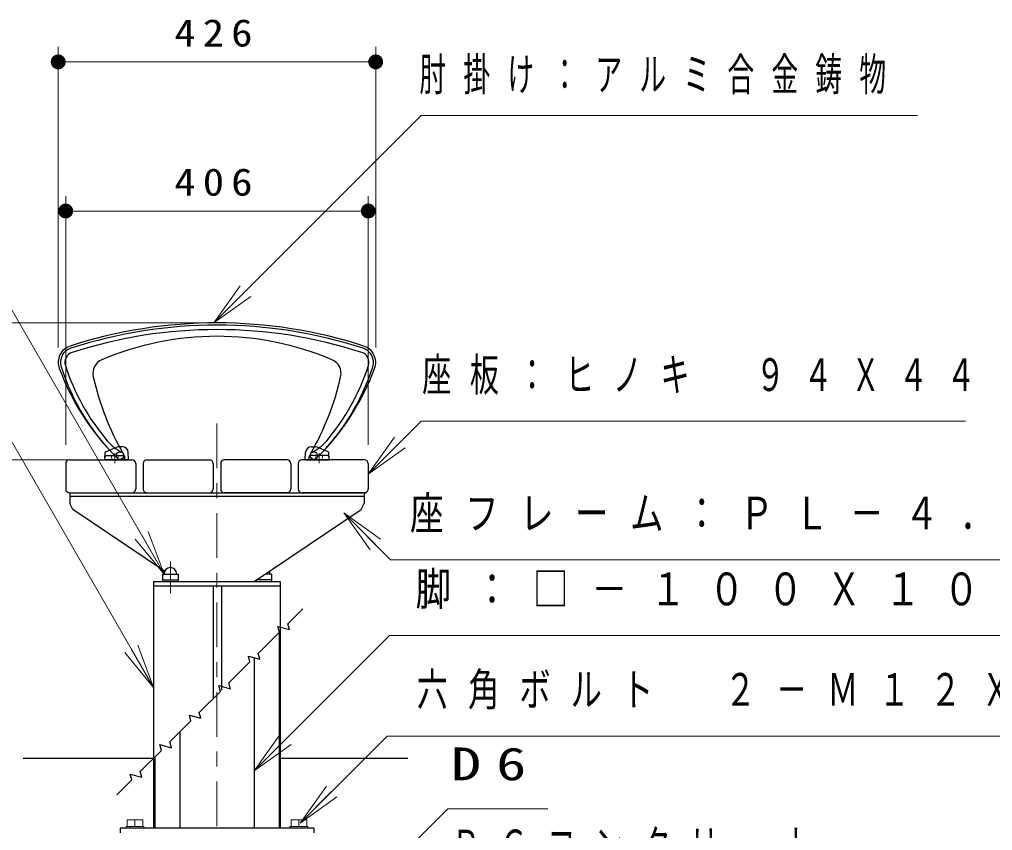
# Model space of a CAD drawing. Units: millimetres on the paper, scale 1:20. Extents: x -365 to 9, y -38 to 257.
# Drawn here: x -117.6 to -52.3, y 106.5 to 160.9 of the extents above; entities that cross this region are included whole.
import ezdxf

# ---------------------------------------------------------------- set-up
doc = ezdxf.new("R2010")
doc.units = ezdxf.units.MM
doc.linetypes.add('USER1', pattern=[4.5, 2.5, -2])
doc.linetypes.add('USER2', pattern=[6, 3, -1, 1, -1])
doc.layers.add('LY_1', color=7, linetype='Continuous', lineweight=25)
doc.styles.add('ＭＳ ゴシック', font='')
doc.styles.get('ＭＳ ゴシック').set_extended_font_data('MS Gothic')

# ---------------------------------------------------------------- blocks, each defined once
blk = doc.blocks.new('filled_dot')
at = {"color": 0, "linetype": 'Continuous', "lineweight": -2, "const_width": 1.25}
blk.add_lwpolyline([(-0.625, 0, 1), (0.625, 0, 1)], format="xyb", close=True, dxfattribs=at)

msp = doc.modelspace()

# ---------------------------------------------------------------- linework, layer by layer
at = {"layer": 'LY_1', "lineweight": 13}
for p, q in [((-115.025, 138.891), (-115.025, 159.041)), ((-93.725, 138.891), (-93.725, 159.041)), ((-115.025, 158.041), (-93.725, 158.041)), ((-114.525, 132.353), (-114.525, 149.041)), ((-94.225, 132.353), (-94.225, 149.041)), ((-114.525, 148.041), (-94.225, 148.041)), ((-104.576, 140.54), (-102.808, 143.015)), ((-104.576, 140.54), (-102.455, 142.661)), ((-102.101, 142.308), (-104.576, 140.54)), ((-105.375, 140.541), (-140.875, 140.541)), ((-94.225, 130.401), (-92.457, 132.876)), ((-94.225, 130.401), (-92.103, 132.522)), ((-91.75, 132.169), (-94.225, 130.401)), ((-116.375, 131.353), (-140.875, 131.353)), ((-112.85, 131.353), (-140.875, 131.353)), ((-95.87, 127.797), (-93.749, 125.676)), ((-95.87, 127.797), (-93.395, 126.03)), ((-94.102, 125.323), (-95.87, 127.797)), ((-107.924, 123.7), (-109.857, 126.048)), ((-107.924, 123.7), (-109.424, 126.298)), ((-108.991, 126.548), (-107.924, 123.7)), ((-109.692, 118.933), (-108.625, 116.085)), ((-108.625, 116.085), (-110.558, 118.433)), ((-108.625, 116.085), (-110.125, 118.683)), ((-101.875, 110.501), (-100.107, 112.976)), ((-101.875, 110.501), (-99.753, 112.622)), ((-99.4, 112.268), (-101.875, 110.501)), ((-98.803, 106.997), (-97.035, 109.471)), ((-98.803, 106.997), (-96.681, 109.118)), ((-96.328, 108.764), (-98.803, 106.997))]:
    msp.add_line(p, q, dxfattribs=at)
at = {"layer": 'LY_1', "linetype": 'USER2', "lineweight": 13}
for p, q in [((-104.375, 133.791), (-104.375, 84.978)), ((-111.225, 131.14), (-111.225, 131.809)), ((-97.525, 131.14), (-97.525, 131.809)), ((-107.5, 124.541), (-107.5, 122.425))]:
    msp.add_line(p, q, dxfattribs=at)
at = {"layer": 'LY_1'}
for p, q in [((-111.845, 131.895), (-111.09, 132.199)), ((-110.722, 132.228), (-110.94, 132.228)), ((-98.027, 132.228), (-97.809, 132.228)), ((-96.904, 131.895), (-97.659, 132.199)), ((-114.275, 131.353), (-110.075, 131.353)), ((-111.9, 131.406), (-111.876, 131.851)), ((-110.35, 131.353), (-111.85, 131.353)), ((-111.792, 131.653), (-110.657, 131.653)), ((-110.55, 131.353), (-110.557, 131.557)), ((-110.3, 131.406), (-110.323, 131.849)), ((-109.075, 131.353), (-104.875, 131.353)), ((-99.675, 131.353), (-103.875, 131.353)), ((-94.475, 131.353), (-98.675, 131.353)), ((-98.45, 131.406), (-98.426, 131.849)), ((-98.4, 131.353), (-96.9, 131.353)), ((-98.2, 131.353), (-98.192, 131.557)), ((-96.958, 131.653), (-98.093, 131.653)), ((-96.85, 131.406), (-96.873, 131.851)), ((-114.525, 131.103), (-114.525, 129.403)), ((-109.825, 131.103), (-109.825, 129.403)), ((-109.325, 131.103), (-109.325, 129.403)), ((-104.625, 131.103), (-104.625, 129.403)), ((-104.125, 131.103), (-104.125, 129.403)), ((-99.425, 131.103), (-99.425, 129.403)), ((-98.925, 131.103), (-98.925, 129.403)), ((-94.225, 131.103), (-94.225, 129.403)), ((-114.275, 129.153), (-110.075, 129.153)), ((-114.25, 129.153), (-94.375, 129.153)), ((-114.25, 129.153), (-114.25, 128.428)), ((-114.25, 128.928), (-94.5, 128.928)), ((-109.075, 129.153), (-104.875, 129.153)), ((-99.675, 129.153), (-103.875, 129.153)), ((-94.475, 129.153), (-98.675, 129.153)), ((-94.5, 129.153), (-94.5, 128.428)), ((-114.042, 128.038), (-114.25, 128.428)), ((-107.884, 123.884), (-114.042, 128.038)), ((-101.875, 123.203), (-94.707, 128.038)), ((-94.707, 128.038), (-94.5, 128.428)), ((-108.025, 123.703), (-108.025, 123.203)), ((-108.025, 123.703), (-106.975, 123.703)), ((-106.975, 123.703), (-106.975, 123.203)), ((-100.725, 123.703), (-101.133, 123.703)), ((-100.725, 123.703), (-100.725, 123.203)), ((-108.625, 123.203), (-100.125, 123.203)), ((-108.625, 123.203), (-108.625, 106.653)), ((-108.625, 122.903), (-100.125, 122.903)), ((-108.025, 123.303), (-106.975, 123.303)), ((-104.625, 122.903), (-104.625, 115.353)), ((-104.075, 122.903), (-104.075, 115.903)), ((-101.775, 123.271), (-101.775, 123.203)), ((-100.725, 123.303), (-101.726, 123.303)), ((-100.125, 123.203), (-100.125, 106.653)), ((-100.2, 119.778), (-100.2, 106.653)), ((-101.875, 118.103), (-101.875, 106.653)), ((-106.875, 113.103), (-106.875, 106.653)), ((-117.375, 111.353), (-108.625, 111.353)), ((-108.55, 111.428), (-108.55, 106.653)), ((-100.125, 111.353), (-91.559, 111.353)), ((-110.875, 106.653), (-110.875, 106.353)), ((-97.875, 106.653), (-110.875, 106.653)), ((-97.875, 106.653), (-97.875, 106.353))]:
    msp.add_line(p, q, dxfattribs=at)
at = {"layer": 'LY_1', "linetype": 'USER1', "lineweight": 13}
for p, q in [((-111.423, 131.353), (-111.45, 131.653)), ((-111.026, 131.353), (-111, 131.653)), ((-97.723, 131.353), (-97.75, 131.653)), ((-97.326, 131.353), (-97.3, 131.653))]:
    msp.add_line(p, q, dxfattribs=at)
at = {"layer": 'LY_1', "color": 32, "lineweight": 13}
for p, q in [((-110.4, 107.218), (-110.4, 106.768)), ((-110.4, 107.218), (-109.35, 107.218)), ((-109.875, 107.218), (-109.875, 106.768)), ((-109.35, 107.218), (-109.35, 106.768)), ((-99.4, 107.218), (-99.4, 106.768)), ((-99.4, 107.218), (-98.35, 107.218)), ((-98.875, 107.218), (-98.875, 106.768)), ((-98.35, 107.218), (-98.35, 106.768)), ((-110.475, 106.768), (-110.475, 106.653)), ((-110.475, 106.768), (-109.275, 106.768)), ((-109.275, 106.768), (-109.275, 106.653)), ((-99.475, 106.768), (-99.475, 106.653)), ((-99.475, 106.768), (-98.275, 106.768)), ((-98.275, 106.768), (-98.275, 106.653))]:
    msp.add_line(p, q, dxfattribs=at)
at = {"layer": 'LY_1', "lineweight": 13}
for points in [[(-104.576, 140.54), (-90.678, 154.438), (-57.378, 154.438)], [(-107.924, 123.7), (-125.221, 153.664), (-152.778, 153.664)], [(-108.625, 116.085), (-125.442, 145.213), (-150.096, 145.213)], [(-94.225, 130.401), (-90.678, 133.948), (-54.154, 133.948)], [(-95.87, 127.797), (-92.731, 124.659), (-39.912, 124.659)], [(-101.875, 110.501), (-92.801, 119.574), (-18.499, 119.574)], [(-98.803, 106.997), (-92.963, 112.836), (-33.499, 112.836)], [(-97.757, 99.081), (-88.884, 107.953), (-82.172, 107.953)]]:
    msp.add_lwpolyline(points, dxfattribs=at)
at = {"layer": 'LY_1'}
msp.add_lwpolyline([(-111.082, 108.896), (-110.084, 109.894), (-110.187, 110.28), (-109.415, 110.073), (-109.518, 110.46), (-108.104, 111.874), (-108.208, 112.26), (-107.435, 112.053), (-107.538, 112.439), (-106.124, 113.854), (-106.228, 114.24), (-105.455, 114.033), (-105.558, 114.419), (-104.144, 115.834), (-104.248, 116.22), (-103.475, 116.013), (-103.578, 116.399), (-102.164, 117.813), (-102.268, 118.2), (-101.495, 117.993), (-101.599, 118.379), (-100.184, 119.793), (-100.288, 120.18), (-99.515, 119.973), (-99.619, 120.359), (-98.621, 121.357)], dxfattribs=at)
at = {"layer": 'LY_1', "color": 4}
for centre in [(-110.875, 131.641), (-97.875, 131.641)]:
    msp.add_circle(centre, 0.25, dxfattribs=at)
for centre, radius, start, end in [((-104.375, 108.557), 31.983, 72.05475, 107.94525), ((-104.375, 108.557), 31.833, 72.05475, 107.94525), ((-104.375, 108.557), 31.533, 72.05475, 107.94525), ((-104.375, 119.872), 19.768, 67.03158, 112.96842), ((-113.875, 137.891), 1.15, 107.94525, 200.35039), ((-113.875, 137.891), 1, 107.94525, 197.79469), ((-113.875, 137.891), 0.7, 107.94525, 197.79469), ((-94.875, 137.891), 0.7, 342.20531, 72.05475), ((-94.875, 137.891), 1, 342.20531, 72.05475), ((-94.875, 137.891), 1.15, 339.64961, 72.05475), ((-111.699, 137.153), 1, 112.96842, 192.69072), ((-97.051, 137.153), 1, 347.30928, 67.03158), ((-99.483, 143.229), 16.5, 200.35039, 224.94388), ((-100.544, 142.169), 15, 197.79469, 225.54466), ((-100.544, 142.169), 14.7, 197.79469, 220.40139), ((-108.205, 142.169), 15, 314.45534, 342.20531), ((-109.267, 143.229), 16.5, 315.05612, 339.64961), ((-108.205, 142.169), 14.7, 319.59861, 342.20531), ((-94.626, 140.997), 18.5, 192.69072, 209.93504), ((-114.123, 140.997), 18.5, 330.06496, 347.30928), ((-109.264, 134.748), 3.25, 220.40139, 242.59861), ((-99.485, 134.748), 3.25, 297.40139, 319.59861)]:
    msp.add_arc(centre, radius, start, end, dxfattribs=at)
at = {"layer": 'LY_1'}
for centre, radius, start, end in [((-111.826, 131.848), 0.05, 111.97029, 177), ((-110.94, 131.828), 0.4, 90, 111.97029), ((-110.722, 131.828), 0.4, 3, 90), ((-98.027, 131.828), 0.4, 90, 177), ((-97.809, 131.828), 0.4, 68.02971, 90), ((-96.923, 131.848), 0.05, 3, 68.02971), ((-114.275, 131.103), 0.25, 90, 180), ((-111.85, 131.403), 0.05, 177, 270), ((-111.792, 131.553), 0.1, 90, 177), ((-110.657, 131.553), 0.1, 2, 90), ((-110.35, 131.403), 0.05, 270, 3), ((-110.075, 131.103), 0.25, 0, 90), ((-109.075, 131.103), 0.25, 90, 180), ((-104.875, 131.103), 0.25, 0, 90), ((-103.875, 131.103), 0.25, 90, 180), ((-99.675, 131.103), 0.25, 360, 90), ((-98.675, 131.103), 0.25, 90, 180), ((-98.4, 131.403), 0.05, 177, 270), ((-98.093, 131.553), 0.1, 90, 178), ((-96.958, 131.553), 0.1, 3, 90), ((-96.9, 131.403), 0.05, 270, 3), ((-94.475, 131.103), 0.25, 360, 90), ((-114.275, 129.403), 0.25, 179.99999, 270), ((-110.075, 129.403), 0.25, 270, 0), ((-109.075, 129.403), 0.25, 179.99999, 270), ((-104.875, 129.403), 0.25, 270, 0), ((-103.875, 129.403), 0.25, 180, 270), ((-99.675, 129.403), 0.25, 270, 0.00001), ((-98.675, 129.403), 0.25, 180, 270), ((-94.475, 129.403), 0.25, 270, 0.00001), ((-107.5, 123.703), 0.425, 359.99999, 179.99999), ((-101.25, 123.703), 0.425, 0.00001, 25.20722)]:
    msp.add_arc(centre, radius, start, end, dxfattribs=at)

# ---------------------------------------------------------------- block references
at = {"layer": 'LY_1', "lineweight": 13, "xscale": 0.4, "yscale": 0.4}
for p in [(-115.025, 158.041), (-114.525, 148.041)]:
    msp.add_blockref('filled_dot', p, dxfattribs=at)
at = {"layer": 'LY_1', "lineweight": 13, "xscale": 0.4, "yscale": 0.4, "rotation": 180}
for p in [(-93.725, 158.041), (-94.225, 148.041)]:
    msp.add_blockref('filled_dot', p, dxfattribs=at)

# ---------------------------------------------------------------- texts
at = {"layer": 'LY_1', "style": 'ＭＳ ゴシック'}
for s, insert, char_height, attachment_point in [('\\T1.33;\\W1.15;426', (-104.375, 159.041), 1.833, 8), ('\\T1.64;\\W0.6;肘掛け：アルミ合金鋳物', (-90.794, 157.088), 2.199, 4), ('\\T1.33;\\W1.15;406', (-104.375, 149.041), 1.833, 8), ('\\T1.64;\\W0.65;座板：ヒノキ\u3000９４Ｘ４４', (-90.602, 136.948), 2.199, 4), ('\\T1.64;\\W0.75;座フレーム：ＰＬ－４．５／ＰＬ－６', (-91.422, 127.659), 2.199, 4), ('\\T1.64;\\W0.8;脚：□－１００Ｘ１００Ｘ３．２／ＰＬ－６Ｘ７５ｗ', (-91.051, 122.574), 2.199, 4), ('\\T1.64;\\W0.7;六角ボルト\u3000２－Ｍ１２Ｘ３５Ｌ\u3000ＳＵＳ', (-90.977, 115.836), 2.199, 4), ('\\T1.5;\\W1.35;D6', (-88.672, 110.953), 2.199, 4), ('\\T1.64;\\W0.65;ＰＣコンクリ－ト', (-88.655, 105.399), 2.199, 4)]:
    msp.add_mtext(s, dxfattribs=dict(at, insert=insert, char_height=char_height, attachment_point=attachment_point))

doc.saveas('drawing.dxf')
